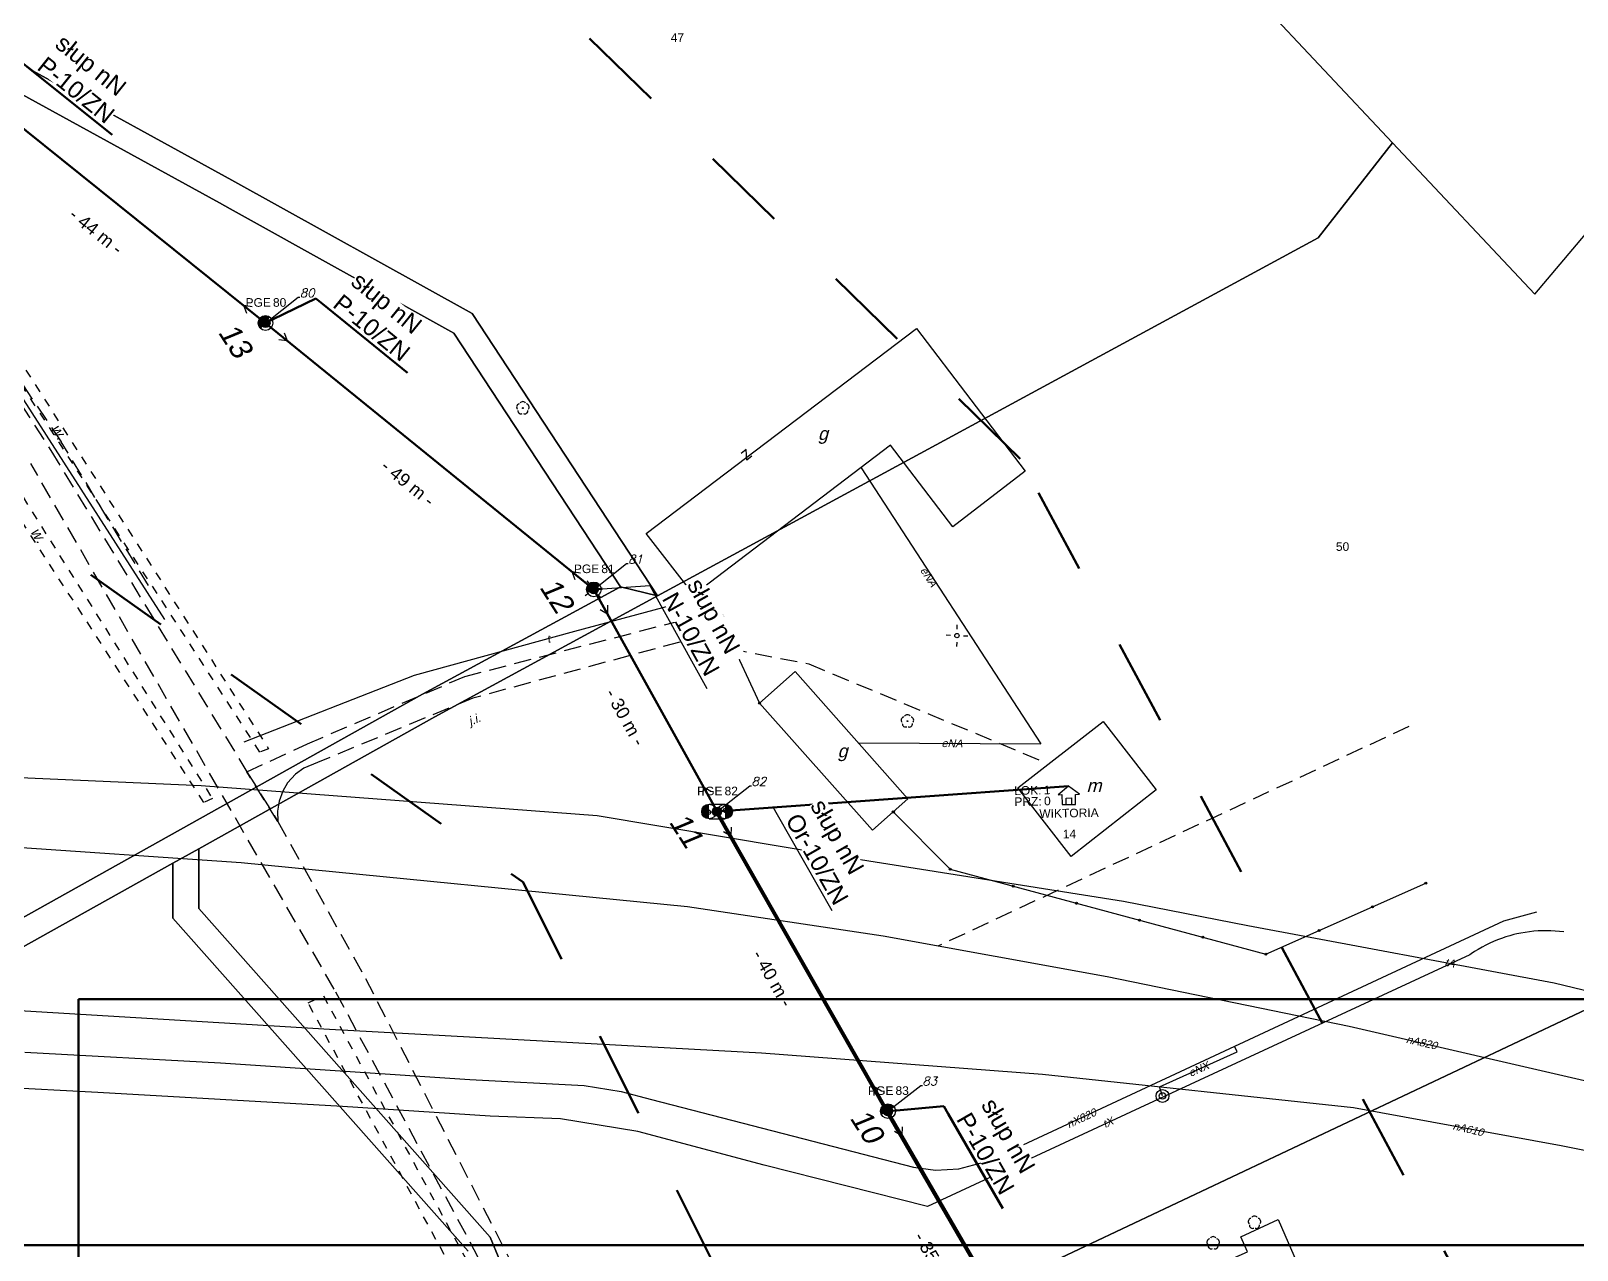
# Model space of a CAD drawing. Header units: metres. Extents: x 7542702 to 7555152, y 5804026 to 5815503.
# Drawn here: x 7547093.4 to 7547273.2, y 5806958.2 to 5807100 of the extents above; entities that cross this region are included whole.
import ezdxf
from ezdxf import colors
from ezdxf.entities.mleader import LeaderData, LeaderLine
from ezdxf.enums import TextEntityAlignment as Align
from ezdxf.math import Vec2, Vec3

# ---------------------------------------------------------------- set-up
doc = ezdxf.new("R2010")
doc.units = ezdxf.units.M
for name, pattern in [('4001', [0]), ('4002', [2, 1, -1]), ('4003', [3, 2, -1])]:
    doc.linetypes.add(name, pattern=pattern)
doc.layers.add('!tele', color=30, linetype='Continuous', lineweight=50, plot=False)
for name, color, linetype, lineweight in [('!trafo', 6, '4002', 50), ('_KABEL_ABONENCKI_NAPOWIETRZNY', 104, 'Continuous', 50), ('_numery slupow etap 4 cz. 2', 7, 'Continuous', 40), ('_PA_OPCJONALNE', 1, 'Continuous', 30), ('_SIEC_NAPOWIETRZNA', 5, 'Continuous', 50), ('_SLUP_DZIERZAWIONY_ENERGETYCZNY', 1, 'Continuous', 30)]:
    doc.layers.add(name, color=color, linetype=linetype, lineweight=lineweight)
for name, color, linetype in [('_MM opisy', 7, 'Continuous'), ('_MM slupy', 5, 'Continuous'), ('Budynki', 7, 'Continuous'), ('Drogi', 135, 'Continuous'), ('Dzialki', 165, 'Continuous'), ('Linie_napowietrzne', 184, 'Continuous'), ('makro-numeracja-punktow', 7, 'Continuous'), ('Ogrodzenia', 184, 'Continuous'), ('Projekty', 252, 'Continuous'), ('Roslinnosc', 104, 'Continuous'), ('SYSTEM', 250, 'Continuous'), ('Uz_Energia', 1, 'Continuous'), ('Uz_Specjalne', 7, 'Continuous'), ('Uz_Telekomunikacja', 252, 'Continuous'), ('Wody', 184, 'Continuous')]:
    doc.layers.add(name, color=color, linetype=linetype)
doc.layers.add('DIM', color=7, linetype='Continuous', plot=False)
doc.styles.add('DYN_DIM', font='arial.ttf')
doc.styles.add('GeodText', font='romans.shx', dxfattribs={"oblique": 14.323945})
doc.styles.get("Standard").update_dxf_attribs({"font": 'arial.ttf'})
doc.dimstyles.new('opis linie', dxfattribs={"dimtxt": 1.5, "dimasz": 0.18, "dimexe": 0.18, "dimexo": 0.0625, "dimgap": 2.5, "dimtad": 4, "dimdec": 0, "dimzin": 0, "dimdsep": 46, "dimtxsty": 'Standard', "dimcen": 0.09, "dimse1": 1, "dimse2": 1, "dimsd1": 1, "dimsd2": 1, "dimclrt": 256, "dimadec": 0, "dimazin": 0, "dimtfac": 1, "dimtdec": 0, "dimtofl": 0, "dimtmove": 0, "dimatfit": 3, "dimfxl": 1, "dimtfill": 1, "dimtolj": 1, "dimtzin": 0, "dimarcsym": 0})
doc.dimstyles.get("Standard").update_dxf_attribs({"dimtxt": 0.18, "dimasz": 0.18, "dimexe": 0.18, "dimexo": 0.0625, "dimgap": 0.09, "dimtad": 0, "dimtih": 1, "dimtoh": 1, "dimdec": 4, "dimzin": 0, "dimdsep": 46, "dimtxsty": 'Standard', "dimcen": 0.09, "dimadec": 0, "dimazin": 0, "dimtfac": 1, "dimtdec": 4, "dimtofl": 0, "dimtmove": 0, "dimatfit": 3, "dimfxl": 1, "dimtolj": 1, "dimtzin": 0, "dimarcsym": 0})

# ---------------------------------------------------------------- blocks, each defined once
blk = doc.blocks.new('1291')
at = {"layer": 'Ogrodzenia', "color": 7, "linetype": 'Continuous'}
for p, q in [((-0.75, 1), (0.75, 1)), ((0.75, 1), (-0.75, -1)), ((-0.75, -1), (0.75, -1))]:
    blk.add_line(p, q, dxfattribs=at)
blk = doc.blocks.new('1422')
at = {"layer": 'Roslinnosc', "color": 104, "linetype": 'Continuous'}
blk.add_circle((0, 0), 0.1, dxfattribs=at)
for centre, start, end in [((-0.71, 0.23), 102.5, 221.75), ((0, 0.75), 30.19, 149.77), ((0.71, 0.23), 318.3, 77.49), ((-0.44, -0.61), 174.33, 293.45), ((0.44, -0.61), 246.24, 5.74)]:
    blk.add_arc(centre, 0.75, start, end, dxfattribs=at)
blk = doc.blocks.new('2283')
at = {"layer": 'Ogrodzenia', "color": 184, "linetype": 'Continuous'}
blk.add_line((0, 0), (0, 1), dxfattribs=at)
blk = doc.blocks.new('1283')
at = {"layer": 'Ogrodzenia', "color": 184, "linetype": 'Continuous'}
for centre, start, end in [((0, 2), 270, 0), ((0, -2), 0, 90)]:
    blk.add_arc(centre, 2, start, end, dxfattribs=at)
blk = doc.blocks.new('1281')
at = {"layer": 'Ogrodzenia', "color": 184, "linetype": 'Continuous'}
for radius in [0.24, 0.16, 0.08]:
    blk.add_circle((0, 0), radius, dxfattribs=at)
blk = doc.blocks.new('1363')
at = {"layer": 'Linie_napowietrzne', "color": 184, "linetype": 'Continuous'}
for p, q in [((-1.5, 0), (-2.5, 0)), ((0, 1.5), (0, 2.5)), ((1.5, 0), (2.5, 0)), ((0, -1.5), (0, -2.5))]:
    blk.add_line(p, q, dxfattribs=at)
blk.add_circle((0, 0), 0.5, dxfattribs=at)
blk = doc.blocks.new('1524')
at = {"layer": 'Drogi', "color": 8, "linetype": 'Continuous'}
for radius in [1.5, 0.75]:
    blk.add_circle((0, 0), radius, dxfattribs=at)
blk = doc.blocks.new('1423')
at = {"layer": 'Roslinnosc', "color": 104, "linetype": 'Continuous'}
for centre, start, end in [((-0.71, 0.23), 102.5, 221.75), ((0, 0.75), 30.19, 149.77), ((0.71, 0.23), 318.3, 77.49), ((-0.44, -0.61), 174.33, 293.45), ((0.44, -0.61), 246.24, 5.74)]:
    blk.add_arc(centre, 0.75, start, end, dxfattribs=at)
blk = doc.blocks.new('1366')
at = {"layer": 'Linie_napowietrzne', "color": 184, "linetype": 'Continuous'}
for p, q in [((0, 1), (0, 11)), ((-1, 4.8), (0, 6.5)), ((1, 4.8), (0, 6.5))]:
    blk.add_line(p, q, dxfattribs=at)
blk = doc.blocks.new('1361')
at = {"layer": 'Linie_napowietrzne', "color": 184, "linetype": 'Continuous'}
blk.add_circle((0, 0), 0.5, dxfattribs=at)
blk = doc.blocks.new('2361')
at = {"layer": 'Linie_napowietrzne', "color": 184, "linetype": 'Continuous'}
for p, q in [((0, 0.66), (0, 1)), ((0, 0.33), (0, 0.6)), ((0, 0), (0, 0.3))]:
    blk.add_line(p, q, dxfattribs=at)
blk = doc.blocks.new('ADRES')
for points in [[(0.79, -2.15), (0.79, -2.15), (0.79, -0.99), (1.24, -0.99), (0, 0), (-1.24, -0.99), (-0.79, -0.99), (-0.79, -2.15), (0.79, -2.15), (0.79, -2.15)], [(-0.31, -2.15), (-0.31, -1.4), (0.31, -1.4), (0.31, -2.15)]]:
    blk.add_lwpolyline(points)
at = {"color": 212, "insert": (-3.15, -0.43), "char_height": 1, "width": 1e-16, "attachment_point": 6}
blk.add_mtext('LOK:  ', dxfattribs=at)
at = {"color": 4, "insert": (-3.15, -1.72), "char_height": 1, "width": 1e-16, "attachment_point": 6}
blk.add_mtext('PRZ: ', dxfattribs=at)
at = {"color": 7}
for tag, flags, p in [('ID_OBSZARU', 13, (29.07, 23.06)), ('WOJEWODZTWO', 13, (23.29, 19.95)), ('POWIAT', 13, (29.07, 18.51)), ('GMINA', 13, (29.07, 16.8)), ('TERC', 13, (29.07, 15.22)), ('SIMC', 13, (29.07, 13.42)), ('ULIC', 13, (29.07, 11.76)), ('SZEROKOSC_GEOGRAFICZNA', 13, (18.71, 10.18)), ('DLUGOSC_GEOGRAFICZNA', 13, (29.07, 8.25)), ('KATEGORIA_STAWKI_JEDNOSTKOWEJ_100', 13, (29.07, 4.77)), ('KWOTA_STAWKI_JEDNOSTKOWEJ_100', 13, (29.07, 2.89)), ('DOFINANSOWANIE_95', 13, (29.07, 0.87)), ('MIEJSCOWOSC', 12, (0, -3.65)), ('NR_PORZADKOWY', 12, (0, -6.09)), ('ULICA', 12, (0, -4.88))]:
    blk.add_attdef(tag, text='', height=1, dxfattribs=dict(at, flags=flags)).set_placement(p, align=Align.CENTER)
at = {"color": 1}
for tag, flags, p in [('ID_PA', 5, (29.07, 21.57)), ('RODZAJ_OBIEKTU', 5, (29.07, 6.63)), ('ZAPAS', 13, (29.07, -2.62))]:
    blk.add_attdef(tag, text='', height=1, dxfattribs=dict(at, flags=flags)).set_placement(p, align=Align.CENTER)
at = {"color": 212, "flags": 12}
blk.add_attdef('LICZBA_LOKALI', text='', height=1, dxfattribs=at).set_placement((-2.88, -0.43), align=Align.MIDDLE_LEFT)
at = {"color": 150, "flags": 12}
for tag, p in [('MUFA', (1.78, -0.93)), ('NUMER_WLOKNA', (1.86, -2.2))]:
    blk.add_attdef(tag, p, '', height=1, dxfattribs=at)
at = {"color": 7, "style": 'DYN_DIM', "flags": 13}
blk.add_attdef('ODC_FUNKCJONALNY', text='', height=1, dxfattribs=at).set_placement((29.07, -1.01), align=Align.CENTER)
at = {"color": 4, "flags": 12}
blk.add_attdef('LICZBA_SED_W_DANYM_PA', text='', height=1, dxfattribs=at).set_placement((-2.88, -1.72), align=Align.MIDDLE_LEFT)
blk = doc.blocks.new('1047')
at = {"layer": 'SYSTEM', "color": 250, "linetype": 'Continuous'}
blk.add_line((0, 1), (0, 11), dxfattribs=at)
blk = doc.blocks.new('1046')
at = {"layer": 'SYSTEM', "color": 250, "linetype": 'Continuous'}
for p, q in [((0, 1), (0, 11)), ((-1, 4.8), (0, 6.5)), ((1, 4.8), (0, 6.5))]:
    blk.add_line(p, q, dxfattribs=at)
blk = doc.blocks.new('SLUP_DZIERZAWIONY')
h = blk.add_hatch(color=256)
h.dxf.hatch_style = 1
h.paths.add_polyline_path([(0.53, 0, 1), (-0.53, 0, 1)])
at = {"lineweight": 30}
blk.add_circle((0, 0), 0.527, dxfattribs=at)
at = {"color": 7, "style": 'DYN_DIM', "flags": 13}
blk.add_attdef('ODC_FUNKCJONALNY', text='', height=1, dxfattribs=at).set_placement((0.36, 3.33), align=Align.CENTER)
at = {"color": 7, "flags": 12}
blk.add_attdef('WLASCICIEL', text='', height=1, dxfattribs=at).set_placement((0.63, 1.89), align=Align.RIGHT)
blk.add_attdef('SLUP_NUMER', (0.87, 1.89), '', height=1, dxfattribs=at)
blk.add_attdef('TYP', text='', height=1, dxfattribs=at).set_placement((0, -2.82), align=Align.CENTER)
blk = doc.blocks.new('ZN')
at = {"layer": '_MM slupy', "transparency": 33554687}
h = blk.add_hatch(color=256, dxfattribs=at)
h.dxf.hatch_style = 1
h.paths.add_polyline_path([(0, -0.86), (0, 0.86, 1)])
at = {"layer": '_MM slupy'}
blk.add_circle((0, 0), 0.857, dxfattribs=at)
blk = doc.blocks.new('R')
at = {"layer": '_MM slupy', "transparency": 33554687}
h = blk.add_hatch(color=256, dxfattribs=at)
h.dxf.hatch_style = 1
h.paths.add_polyline_path([(-0.93, -0.86), (-0.93, 0.86, 1)])
h = blk.add_hatch(color=256, dxfattribs=at)
h.dxf.hatch_style = 1
h.paths.add_polyline_path([(0.93, 0.86), (0.93, -0.86, 1)])
at = {"layer": '_MM slupy'}
for points in [[(-0.93, 0.86), (0.93, 0.86)], [(-0.93, -0.86), (0.93, -0.86)]]:
    blk.add_lwpolyline(points, dxfattribs=at)
for centre in [(-0.93, 0), (0.93, 0)]:
    blk.add_circle(centre, 0.857, dxfattribs=at)
blk = doc.blocks.new('*D220')
at = {"layer": 'Defpoints', "color": 0}
for p in [(7547086.27, 5807093.58), (7547120.66, 5807066), (7547120.19, 5807065.41)]:
    blk.add_point(p, dxfattribs=at)
at = {"layer": 'DIM', "insert": (7547100.96, 5807076.67), "char_height": 1.5, "attachment_point": 5, "rotation": 321.2712, "bg_fill": 3, "box_fill_scale": 1.1, "bg_fill_color": 9, "bg_fill_true_color": 13158600, "bg_fill_transparency": 0}
blk.add_mtext('\\A1;- 44 m -', dxfattribs=at)
blk = doc.blocks.new('*D221')
at = {"layer": 'Defpoints', "color": 0}
for p in [(7547120.66, 5807066), (7547158.85, 5807035.02), (7547158.38, 5807034.44)]:
    blk.add_point(p, dxfattribs=at)
at = {"layer": 'DIM', "insert": (7547137.23, 5807047.39), "char_height": 1.5, "attachment_point": 5, "rotation": 320.9508, "bg_fill": 3, "box_fill_scale": 1.1, "bg_fill_color": 9, "bg_fill_true_color": 13158600, "bg_fill_transparency": 0}
blk.add_mtext('\\A1;- 49 m -', dxfattribs=at)
blk = doc.blocks.new('*D222')
at = {"layer": 'Defpoints', "color": 0}
for p in [(7547158.85, 5807035.02), (7547172.53, 5807008.82), (7547173.19, 5807009.18)]:
    blk.add_point(p, dxfattribs=at)
at = {"layer": 'DIM', "insert": (7547162.51, 5807020.15), "char_height": 1.5, "attachment_point": 5, "rotation": 299.0282, "bg_fill": 3, "box_fill_scale": 1.1, "bg_fill_color": 9, "bg_fill_true_color": 13158600, "bg_fill_transparency": 0}
blk.add_mtext('\\A1;- 30 m -', dxfattribs=at)
blk = doc.blocks.new('*D223')
at = {"layer": 'Defpoints', "color": 0}
for p in [(7547173.19, 5807009.18), (7547192.42, 5806973.96), (7547193.07, 5806974.33)]:
    blk.add_point(p, dxfattribs=at)
at = {"layer": 'DIM', "insert": (7547179.64, 5806989.77), "char_height": 1.5, "attachment_point": 5, "rotation": 299.7024, "bg_fill": 3, "box_fill_scale": 1.1, "bg_fill_color": 9, "bg_fill_true_color": 13158600, "bg_fill_transparency": 0}
blk.add_mtext('\\A1;- 40 m -', dxfattribs=at)
blk = doc.blocks.new('*D224')
at = {"layer": 'Defpoints', "color": 0}
for p in [(7547193.07, 5806974.33), (7547210.18, 5806943.22), (7547210.83, 5806943.6)]:
    blk.add_point(p, dxfattribs=at)
at = {"layer": 'DIM', "insert": (7547198.47, 5806956.96), "char_height": 1.5, "attachment_point": 5, "rotation": 300.0252, "bg_fill": 3, "box_fill_scale": 1.1, "bg_fill_color": 9, "bg_fill_true_color": 13158600, "bg_fill_transparency": 0}
blk.add_mtext('\\A1;- 35 m -', dxfattribs=at)
blk = doc.blocks.new('q')
at = {"layer": '_MM slupy'}
blk.add_blockref('ZN', (0, 0), dxfattribs=at)
at = {"layer": '_MM opisy'}
ml = blk.add_multileader_mtext('Standard', dxfattribs=at)
ml.set_content('\\pxql;słup nN\\PP-10/ZN', color=256)
ml.set_leader_properties()
ml.build(insert=Vec2(0, 0))
ml.multileader.update_dxf_attribs({"has_text_frame": 1, "text_left_attachment_type": 5, "text_right_attachment_type": 5, "dogleg_length": 1, "arrow_head_size": 1})
ctx = ml.context
ctx.base_point, ctx.char_height, ctx.arrow_head_size, ctx.landing_gap_size, ctx.plane_origin = Vec3(3.75, 5.9), 2, 1, 1, Vec3(1.72, -1.42)
ctx.left_attachment, ctx.right_attachment = 5, 5
notes = []
notes.append((ctx, [(0, (1, 1, 0), (2.75, 5.9), (1, 0), 1, [(0, [(0, 0), (2.75, 5.9)], 0, [])])]))
ctx.mtext.insert, ctx.mtext.flow_direction = Vec3(4.75, 11.7), 5
ctx.mtext.has_bg_fill, ctx.mtext.bg_color, ctx.mtext.bg_scale_factor, ctx.mtext.bg_transparency, ctx.mtext.use_window_bg_color = 1, -1023410175, 1, 0, 1
for ctx, leaders in notes:
    for number, flags, end, landing, length, lines in leaders:
        leader = LeaderData()
        leader.index, (leader.has_last_leader_line, leader.has_dogleg_vector, leader.attachment_direction) = number, flags
        leader.last_leader_point, leader.dogleg_vector, leader.dogleg_length = Vec3(end), Vec3(landing), length
        for number, points, colour, breaks in lines:
            line = LeaderLine()
            line.index, line.vertices, line.color, line.breaks = number, Vec3.list(points), colors.encode_raw_color(colour), breaks
            leader.lines.append(line)
        ctx.leaders.append(leader)

msp = doc.modelspace()

# ---------------------------------------------------------------- linework, layer by layer
at = {"layer": '!tele', "elevation": 128.39}
msp.add_lwpolyline([(7546753, 5807364.54), (7546789.8, 5807342.99), (7546826.37, 5807322.07), (7546858.1, 5807303.47), (7546890.33, 5807282.98), (7546919.55, 5807253.69), (7546951.96, 5807219.03), (7546982.28, 5807186.48), (7547015.93, 5807152.6), (7547051.12, 5807122.23), (7547086.27, 5807093.58), (7547120.66, 5807066), (7547158.85, 5807035.02), (7547173.19, 5807009.18), (7547193.07, 5806974.33), (7547210.83, 5806943.6), (7547227.68, 5806914.28), (7547251.74, 5806872.22), (7547276.64, 5806829.05), (7547299.32, 5806789.72), (7547299.32, 5806789.68)], dxfattribs=at)
at = {"layer": '!trafo', "ltscale": 10}
msp.add_lwpolyline([(7546747.54, 5807433.55), (7546707.13, 5807334.94), (7547051.46, 5807071.49), (7547150.64, 5807000.95), (7547259.86, 5806782.01), (7547244.22, 5806581.99), (7547760.47, 5806214.35), (7547791.76, 5806291.46), (7547331.38, 5806646.8), (7547319.09, 5806843.46), (7547208.46, 5807050.19), (7546929.11, 5807322.84)], close=True, dxfattribs=at)
at = {"layer": '_KABEL_ABONENCKI_NAPOWIETRZNY'}
msp.add_lwpolyline([(7547214.07, 5807012.15), (7547173.19, 5807009.18), (7547173.25, 5807008.8), (7547192.74, 5806974.51), (7547210.53, 5806943.83), (7547227.37, 5806914.43), (7547227.68, 5806914.28)], dxfattribs=at)
at = {"layer": '_SIEC_NAPOWIETRZNA'}
msp.add_lwpolyline([(7547210.83, 5806943.6), (7547193.07, 5806974.33), (7547173.19, 5807009.18), (7547158.85, 5807035.02), (7547120.66, 5807066), (7547086.27, 5807093.58), (7547051.12, 5807122.23), (7547015.93, 5807152.6), (7546982.28, 5807186.48), (7546951.96, 5807219.03), (7546919.55, 5807253.69), (7546890.33, 5807282.98), (7546858.1, 5807303.47), (7546826.37, 5807322.07), (7546789.8, 5807342.99), (7546752.39, 5807364.83)], dxfattribs=at)
at = {"layer": 'Budynki', "color": 7, "linetype": '4001'}
for points in [[(7547196.38, 5807065.37, 129.59), (7547209.03, 5807048.76, 0), (7547200.61, 5807042.3, 130.1), (7547193.35, 5807051.81, 0), (7547170.49, 5807034.39, 0), (7547164.96, 5807041.53, 130.3), (7547196.38, 5807065.37, 129.59)], [(7547182.26, 5807025.45, 0), (7547195.37, 5807010.65, 0), (7547191.27, 5807007.01, 130.34), (7547178.13, 5807021.79, 130.37), (7547182.26, 5807025.45, 0)], [(7547218.08, 5807019.66, 0), (7547224.27, 5807011.72, 130.7), (7547214.36, 5807003.96, 130.42), (7547208.17, 5807011.92, 130.45), (7547218.08, 5807019.66, 0)], [(7547238.46, 5806961.74, 129.69), (7547241.43, 5806954.87, 129.74), (7547223.01, 5806946.91, 130.13), (7547220.9, 5806951.8, 130.13), (7547234.88, 5806957.96, 0), (7547234.12, 5806959.73, 0), (7547238.46, 5806961.74, 129.69)]]:
    msp.add_polyline3d(points, dxfattribs=at)
at = {"layer": 'Drogi', "color": 8, "linetype": '4003'}
for p, q in [((7547071, 5807089.4), (7547095.68, 5807051.18)), ((7547071, 5807089.4), (7547095.68, 5807051.18)), ((7547095.68, 5807051.18), (7547118.5, 5807013.79)), ((7547095.68, 5807051.18), (7547118.5, 5807013.79)), ((7547128.66, 5806988.52), (7547093.36, 5807049.67)), ((7547128.66, 5806988.52), (7547093.36, 5807049.67)), ((7547143.83, 5807024.88), (7547170.97, 5807031.92)), ((7547170.97, 5807031.92), (7547171.76, 5807029.68)), ((7547171.76, 5807029.68), (7547144.76, 5807022.36)), ((7547125.53, 5807017.06), (7547143.83, 5807024.88)), ((7547144.76, 5807022.36), (7547126.7, 5807014.87)), ((7547118.5, 5807013.79), (7547125.53, 5807017.06)), ((7547122.11, 5807008.01), (7547118.5, 5807013.79)), ((7547118.5, 5807013.79), (7547122.11, 5807008.01)), ((7547118.5, 5807013.79), (7547122.11, 5807008.01)), ((7547124.16, 5807013.53), (7547123.22, 5807012.5)), ((7547125.13, 5807014.23), (7547124.16, 5807013.53)), ((7547126.7, 5807014.87), (7547125.13, 5807014.23)), ((7547122.66, 5807011.56), (7547122.24, 5807010.39)), ((7547123.22, 5807012.5), (7547122.66, 5807011.56)), ((7547122.24, 5807010.39), (7547122.06, 5807009.21)), ((7547122.06, 5807009.21), (7547122.11, 5807008.01)), ((7547122.11, 5807008.01), (7547132.3, 5806989.77)), ((7547122.11, 5807008.01), (7547132.3, 5806989.77)), ((7547148.25, 5806952.04), (7547128.66, 5806988.52)), ((7547148.25, 5806952.04), (7547128.66, 5806988.52)), ((7547132.3, 5806989.77), (7547151.16, 5806952.99)), ((7547132.3, 5806989.77), (7547151.16, 5806952.99))]:
    msp.add_line(p, q, dxfattribs=at)
at = {"layer": 'Dzialki'}
for p, q in [((7547268.3, 5807069.37), (7547336.1, 5807149.67)), ((7547226.56, 5807113.76), (7547251.76, 5807086.96)), ((7547093.59, 5807095.34), (7547085.38, 5807101.61)), ((7547085.38, 5807101.61), (7547093.59, 5807095.34)), ((7547116.76, 5807082.61), (7547093.59, 5807095.34)), ((7547093.59, 5807095.34), (7547116.76, 5807082.61)), ((7547115.31, 5807079.98), (7547091.95, 5807092.82)), ((7547091.95, 5807092.82), (7547115.31, 5807079.98)), ((7547091.95, 5807092.82), (7547115.31, 5807079.98)), ((7547243.12, 5807075.92), (7547251.76, 5807086.96)), ((7547251.76, 5807086.96), (7547243.12, 5807075.92)), ((7547251.76, 5807086.96), (7547268.3, 5807069.37)), ((7547144.69, 5807067.09), (7547116.76, 5807082.61)), ((7547116.76, 5807082.61), (7547144.69, 5807067.09)), ((7547116.57, 5807079.29), (7547115.31, 5807079.98)), ((7547115.31, 5807079.98), (7547116.57, 5807079.29)), ((7547115.31, 5807079.98), (7547116.57, 5807079.29)), ((7547142.58, 5807064.83), (7547116.57, 5807079.29)), ((7547116.57, 5807079.29), (7547142.58, 5807064.83)), ((7547116.57, 5807079.29), (7547142.58, 5807064.83)), ((7547166.24, 5807034.25), (7547243.12, 5807075.92)), ((7547243.12, 5807075.92), (7547166.24, 5807034.25)), ((7547166.24, 5807034.25), (7547144.69, 5807067.09)), ((7547144.69, 5807067.09), (7547166.24, 5807034.25)), ((7547161.94, 5807035.33), (7547142.58, 5807064.83)), ((7547142.58, 5807064.83), (7547161.94, 5807035.33)), ((7547142.58, 5807064.83), (7547161.94, 5807035.33)), ((7547138.91, 5807022.83), (7547161.94, 5807035.33)), ((7547161.94, 5807035.33), (7547138.91, 5807022.83)), ((7547138.91, 5807022.83), (7547161.94, 5807035.33)), ((7547161.94, 5807035.33), (7547138.91, 5807022.83)), ((7547161.94, 5807035.33), (7547166.24, 5807034.25)), ((7547166.24, 5807034.25), (7547161.94, 5807035.33)), ((7547161.94, 5807035.33), (7547166.24, 5807034.25)), ((7547140.34, 5807020.19), (7547166.24, 5807034.25)), ((7547166.24, 5807034.25), (7547140.34, 5807020.19)), ((7547166.24, 5807034.25), (7547140.34, 5807020.19)), ((7547046.26, 5806971.05), (7547138.91, 5807022.83)), ((7547138.91, 5807022.83), (7547046.26, 5806971.05)), ((7547046.26, 5806971.05), (7547138.91, 5807022.83)), ((7547138.91, 5807022.83), (7547046.26, 5806971.05)), ((7547112.9, 5807004.85), (7547140.34, 5807020.19)), ((7547140.34, 5807020.19), (7547112.9, 5807004.85)), ((7547140.34, 5807020.19), (7547112.9, 5807004.85)), ((7547112.9, 5807004.85), (7547109.9, 5807003.17)), ((7547109.9, 5807003.17), (7547112.9, 5807004.85)), ((7547112.9, 5807004.85), (7547109.9, 5807003.17)), ((7547109.9, 5807003.17), (7547112.9, 5807004.85)), ((7547112.9, 5806997.9), (7547112.9, 5807004.85)), ((7547112.9, 5807004.85), (7547112.9, 5806997.9)), ((7547112.9, 5807004.85), (7547112.9, 5806997.9)), ((7547109.9, 5807003.17), (7547047.83, 5806968.5)), ((7547047.83, 5806968.5), (7547109.9, 5807003.17)), ((7547109.9, 5807003.17), (7547047.83, 5806968.5)), ((7547109.9, 5806996.76), (7547109.9, 5807003.17)), ((7547109.9, 5807003.17), (7547109.9, 5806996.76)), ((7547109.9, 5806996.76), (7547109.9, 5807003.17)), ((7547146.8, 5806959.67), (7547112.9, 5806997.9)), ((7547112.9, 5806997.9), (7547146.8, 5806959.67)), ((7547112.9, 5806997.9), (7547146.8, 5806959.67)), ((7547298.73, 5806997.71), (7547156.1, 5806930.33)), ((7547156.1, 5806930.33), (7547298.73, 5806997.71)), ((7547144.22, 5806958.06), (7547109.9, 5806996.76)), ((7547109.9, 5806996.76), (7547144.22, 5806958.06)), ((7547144.22, 5806958.06), (7547109.9, 5806996.76)), ((7547154.65, 5806940.67), (7547146.8, 5806959.67)), ((7547146.8, 5806959.67), (7547154.65, 5806940.67)), ((7547146.8, 5806959.67), (7547154.65, 5806940.67))]:
    msp.add_line(p, q, dxfattribs=at)
at = {"layer": 'Ogrodzenia', "color": 184, "linetype": '4001'}
for p, q in [((7547174.5, 5807029.52), (7547178.13, 5807021.79, 130.37)), ((7547193.69, 5807009.13), (7547200.3, 5807002.47)), ((7547200.3, 5807002.47), (7547237.02, 5806992.58)), ((7547237.02, 5806992.58), (7547255.62, 5807000.85))]:
    msp.add_line(p, q, dxfattribs=at)
at = {"layer": 'Projekty', "linetype": '4003'}
for p, q in [((7547096.92, 5807052.17), (7547084.44, 5807070.77)), ((7547107.04, 5807035.46), (7547096.9, 5807052.19)), ((7547170.43, 5807033.72), (7547174.66, 5807028.13)), ((7547174.66, 5807028.13), (7547183.85, 5807026.36)), ((7547183.85, 5807026.36), (7547211.45, 5807014.86)), ((7547253.66, 5807019.07), (7547198.96, 5806993.55))]:
    msp.add_line(p, q, dxfattribs=at)
at = {"layer": 'Uz_Energia', "color": 1, "linetype": '4001'}
for p, q in [((7547189.96, 5807049.17), (7547210.86, 5807017.06)), ((7547189.66, 5807017.17), (7547210.86, 5807017.06)), ((7547224.66, 5806977.15), (7547233.68, 5806981.25)), ((7547233.68, 5806981.25), (7547233.39, 5806981.89)), ((7547225, 5806976.1), (7547224.66, 5806977.15))]:
    msp.add_line(p, q, dxfattribs=at)
at = {"layer": 'Uz_Specjalne', "color": 7, "linetype": '4001'}
for p, q in [((7547077.66, 5807005.99), (7547117.84, 5807003.24)), ((7547077.66, 5807005.99), (7547117.84, 5807003.24)), ((7547117.84, 5807003.24), (7547169.76, 5806998.13)), ((7547117.84, 5807003.24), (7547169.76, 5806998.13)), ((7547169.76, 5806998.13), (7547192.5, 5806994.73)), ((7547169.76, 5806998.13), (7547192.5, 5806994.73)), ((7547264.7, 5806996.48, 125.66), (7547268.55, 5806997.52, 125.75)), ((7547249.96, 5806989.61, 125.69), (7547264.7, 5806996.48, 125.66)), ((7547192.5, 5806994.73), (7547218.56, 5806990)), ((7547192.5, 5806994.73), (7547218.56, 5806990)), ((7547218.56, 5806990), (7547246.72, 5806984.22)), ((7547218.56, 5806990), (7547246.72, 5806984.22)), ((7547204.81, 5806968.57, 127.42), (7547249.96, 5806989.61, 125.69)), ((7547128.12, 5806983.84), (7547078.56, 5806986.82)), ((7547128.12, 5806983.84), (7547078.56, 5806986.82)), ((7547178.34, 5806981.06), (7547128.12, 5806983.84)), ((7547178.34, 5806981.06), (7547128.12, 5806983.84)), ((7547246.72, 5806984.22), (7547276.1, 5806977.45)), ((7547246.72, 5806984.22), (7547276.1, 5806977.45)), ((7547092.66, 5806981.21, 129.86), (7547115.42, 5806979.94, 129.22)), ((7547211.05, 5806978.61), (7547178.34, 5806981.06)), ((7547211.05, 5806978.61), (7547178.34, 5806981.06)), ((7547115.42, 5806979.94, 129.22), (7547144.43, 5806978.03, 129.13)), ((7547144.43, 5806978.03, 129.13), (7547157.72, 5806977.3, 128.96)), ((7547247.23, 5806974.73), (7547211.05, 5806978.61)), ((7547247.23, 5806974.73), (7547211.05, 5806978.61)), ((7547157.72, 5806977.3, 128.96), (7547162.03, 5806976.61, 128.95)), ((7547162.03, 5806976.61, 128.95), (7547165.56, 5806975.68, 128.95)), ((7547165.56, 5806975.68, 128.95), (7547196.05, 5806967.83, 127.9)), ((7547271.38, 5806970.28), (7547247.23, 5806974.73)), ((7547271.38, 5806970.28), (7547247.23, 5806974.73)), ((7547300.23, 5806964.48), (7547271.38, 5806970.28)), ((7547300.23, 5806964.48), (7547271.38, 5806970.28)), ((7547201.31, 5806967.61, 127.63), (7547204.81, 5806968.57, 127.42)), ((7547196.05, 5806967.83, 127.9), (7547198.61, 5806967.48, 127.8)), ((7547198.61, 5806967.48, 127.8), (7547201.31, 5806967.61, 127.63))]:
    msp.add_line(p, q, dxfattribs=at)
at = {"layer": 'Uz_Telekomunikacja', "linetype": '4001'}
for p, q in [((7547108.95, 5807031.52, 129.57), (7547082.92, 5807072, 129.87)), ((7547156.63, 5807030.14, 129.17), (7547169.47, 5807033.59, 129.37)), ((7547169.47, 5807033.59, 129.37), (7547173.84, 5807027.51, 129.37)), ((7547137.99, 5807025.05, 129.27), (7547156.63, 5807030.14, 129.17)), ((7547118.2, 5807017.29, 129.47), (7547137.99, 5807025.05, 129.27)), ((7547113.16, 5807012.16), (7547082.85, 5807013.53)), ((7547113.16, 5807012.16), (7547082.85, 5807013.53)), ((7547159.23, 5807008.68), (7547113.16, 5807012.16)), ((7547159.23, 5807008.68), (7547113.16, 5807012.16)), ((7547188.4, 5807003.8), (7547159.23, 5807008.68)), ((7547188.4, 5807003.8), (7547159.23, 5807008.68)), ((7547220.45, 5806998.72), (7547188.4, 5807003.8)), ((7547220.45, 5806998.72), (7547188.4, 5807003.8)), ((7547234.91, 5806995.87), (7547220.45, 5806998.72)), ((7547234.91, 5806995.87), (7547220.45, 5806998.72)), ((7547270.56, 5806989.22), (7547234.91, 5806995.87)), ((7547270.56, 5806989.22), (7547234.91, 5806995.87)), ((7547262.61, 5806993.64), (7547262.17, 5806993.4)), ((7547263.06, 5806993.86), (7547262.61, 5806993.64)), ((7547263.51, 5806994.06), (7547263.06, 5806993.86)), ((7547263.98, 5806994.25), (7547263.51, 5806994.06)), ((7547264.44, 5806994.43), (7547263.98, 5806994.25)), ((7547264.92, 5806994.59), (7547264.44, 5806994.43)), ((7547265.4, 5806994.73), (7547264.92, 5806994.59)), ((7547265.88, 5806994.86, 127.66), (7547265.4, 5806994.73)), ((7547266.2, 5806994.94), (7547265.88, 5806994.86, 127.66)), ((7547266.69, 5806995.04), (7547266.2, 5806994.94)), ((7547267.19, 5806995.13), (7547266.69, 5806995.04)), ((7547267.68, 5806995.2), (7547267.19, 5806995.13)), ((7547268.18, 5806995.25), (7547267.68, 5806995.2)), ((7547268.68, 5806995.29), (7547268.18, 5806995.25)), ((7547269.18, 5806995.31), (7547268.68, 5806995.29)), ((7547269.68, 5806995.32), (7547269.18, 5806995.31)), ((7547270.18, 5806995.31), (7547269.68, 5806995.32)), ((7547270.68, 5806995.28), (7547270.18, 5806995.31)), ((7547271.17, 5806995.24), (7547270.68, 5806995.28)), ((7547271.67, 5806995.18, 127.6), (7547271.17, 5806995.24)), ((7547260.74, 5806992.51, 127.74), (7547222.35, 5806974.73, 128.45)), ((7547260.89, 5806992.62), (7547260.74, 5806992.51, 127.74)), ((7547261.31, 5806992.89), (7547260.89, 5806992.62)), ((7547261.73, 5806993.15), (7547261.31, 5806992.89)), ((7547262.17, 5806993.4), (7547261.73, 5806993.15)), ((7547289.98, 5806984.46), (7547270.56, 5806989.22)), ((7547289.98, 5806984.46), (7547270.56, 5806989.22)), ((7547101.17, 5806976.51, 129.88), (7547072.24, 5806978.06, 130.11)), ((7547129.63, 5806974.88, 129.91), (7547101.17, 5806976.51, 129.88)), ((7547146.8, 5806973.75, 129.89), (7547129.63, 5806974.88, 129.91)), ((7547222.35, 5806974.73, 128.45), (7547197.67, 5806963.24, 129.12)), ((7547154.98, 5806973.42, 129.75), (7547146.8, 5806973.75, 129.89)), ((7547163.96, 5806971.97, 129.57), (7547154.98, 5806973.42, 129.75)), ((7547178.66, 5806968.05, 129.34), (7547163.96, 5806971.97, 129.57)), ((7547197.67, 5806963.24, 129.12), (7547178.66, 5806968.05, 129.34))]:
    msp.add_line(p, q, dxfattribs=at)
at = {"layer": 'Wody', "color": 184, "linetype": '4002'}
for points in [[(7547073.36, 5807090.84, 0), (7547121.01, 5807016.48, 130.47), (7547120.02, 5807016.1, 130.47), (7547072.06, 5807090, 0), (7547073.36, 5807090.84, 0)], [(7547066.92, 5807086.37, 0), (7547114.49, 5807010.68, 130.47), (7547113.5, 5807010.25, 130.37), (7547065.3, 5807084.62, 0), (7547066.92, 5807086.37, 0)], [(7547127.4, 5806987.75, 0), (7547147.08, 5806951.4, 0), (7547150.77, 5806938.13, 0), (7547149.84, 5806923.49, 0), (7547140.87, 5806891.18, 0), (7547123.01, 5806834.71, 0), (7547119.36, 5806804.91, 0), (7547120.77, 5806774.92, 0), (7547121.38, 5806768.72, 133.5), (7547119.86, 5806768.57, 133.4), (7547118.59, 5806774.96, 0), (7547117.2, 5806805.04, 0), (7547120.8, 5806834.94, 0), (7547138.37, 5806891.52, 0), (7547148.56, 5806926.04, 0), (7547148.72, 5806938.21, 0), (7547145.24, 5806950.62, 0), (7547125.62, 5806986.92, 0), (7547127.4, 5806987.75, 0)]]:
    msp.add_polyline3d(points, dxfattribs=at)

# ---------------------------------------------------------------- block references
at = {"layer": '_MM slupy', "rotation": 299.0282404360272}
msp.add_blockref('ZN', (7547158.85, 5807035.02), dxfattribs=at)
at = {"layer": '_PA_OPCJONALNE'}
ref = msp.add_blockref('ADRES', (7547214.07, 5807012.15), dxfattribs=dict(at, rotation=1))
ref.add_attrib('MIEJSCOWOSC', 'WIKTORIA', dxfattribs={"layer": '0', "color": 7, "height": 1, "rotation": 1, "flags": 12}).set_placement((7547214.13, 5807008.5), align=Align.CENTER)
ref.add_attrib('NR_PORZADKOWY', '14', dxfattribs={"layer": '0', "color": 7, "height": 1, "rotation": 1, "flags": 12}).set_placement((7547214.18, 5807006.06), align=Align.CENTER)
ref.add_attrib('LICZBA_LOKALI', '1', (7547211.2, 5807011.19), dxfattribs={"layer": '0', "color": 212, "height": 1, "rotation": 1, "flags": 12})
ref.add_attrib('LICZBA_SED_W_DANYM_PA', '0', (7547211.23, 5807009.9), dxfattribs={"layer": '0', "color": 4, "height": 1, "rotation": 1, "flags": 12})
at = {"layer": '_SLUP_DZIERZAWIONY_ENERGETYCZNY'}
for p, values in [((7547120.66, 5807066), {'WLASCICIEL': 'PGE', 'SLUP_NUMER': '80'}), ((7547158.85, 5807035.02), {'WLASCICIEL': 'PGE', 'SLUP_NUMER': '81'}), ((7547173.19, 5807009.18), {'WLASCICIEL': 'PGE', 'SLUP_NUMER': '82'}), ((7547193.07, 5806974.33), {'WLASCICIEL': 'PGE', 'SLUP_NUMER': '83'})]:
    msp.add_blockref('SLUP_DZIERZAWIONY', p, dxfattribs=at).add_auto_attribs(values)
at = {"layer": 'Drogi', "color": 8, "xscale": 0.5, "yscale": 0.5, "zscale": 0.5}
msp.add_blockref('1524', (7547225, 5806976.1), dxfattribs=at)
at = {"layer": 'Linie_napowietrzne', "color": 184}
for name, p, xscale, yscale, zscale, rotation in [('1366', (7547120.66, 5807066), 0.5, 0.5, 0.5, 51.27117800000003), ('1366', (7547120.66, 5807066), 0.5, 0.5, 0.5, 51.27117800000003), ('1361', (7547120.66, 5807066), 0.5, 0.5, 0.5, 231.271178), ('1361', (7547120.66, 5807066), 0.5, 0.5, 0.5, 230.95079), ('1361', (7547120.66, 5807066), 0.5, 0.5, 0.5, 231.271178), ('1361', (7547120.66, 5807066), 0.5, 0.5, 0.5, 230.95079), ('1366', (7547120.66, 5807066), 0.5, 0.5, 0.5, 230.95079), ('1366', (7547120.66, 5807066), 0.5, 0.5, 0.5, 230.95079), ('1366', (7547158.85, 5807035.02), 0.5, 0.5, 0.5, 50.95078999999999), ('1366', (7547158.85, 5807035.02), 0.5, 0.5, 0.5, 50.95078999999999), ('1363', (7547158.85, 5807035.02), 0.5, 0.5, 0.5, 307.5811669999999), ('1363', (7547158.85, 5807035.02), 0.5, 0.5, 0.5, 307.5811669999999), ('1361', (7547158.85, 5807035.02), 0.5, 0.5, 0.5, 230.95079), ('1361', (7547158.85, 5807035.02), 0.5, 0.5, 0.5, 230.95079), ('1361', (7547158.85, 5807035.02), 0.4999999999999998, 0.4999999999999998, 0.4999999999999998, 209.0282399999999), ('1361', (7547158.85, 5807035.02), 0.4999999999999998, 0.4999999999999998, 0.4999999999999998, 209.0282399999998), ('1366', (7547158.85, 5807035.02), 0.4999999999999998, 0.4999999999999998, 0.4999999999999998, 209.0282399999999), ('1366', (7547158.85, 5807035.02), 0.4999999999999998, 0.4999999999999998, 0.4999999999999998, 209.0282399999998), ('1363', (7547201.09, 5807029.64, 130.38), 0.5, 0.5, 0.5, 268.112072), ('1363', (7547201.09, 5807029.64, 130.38), 0.5, 0.5, 0.5, 268.112072), ('1366', (7547173.19, 5807009.18), 0.5, 0.5, 0.5, 29.02823999999998), ('1366', (7547173.19, 5807009.18), 0.5, 0.5, 0.5, 29.02823999999998), ('1361', (7547173.19, 5807009.18), 0.4999999999999998, 0.4999999999999998, 0.4999999999999998, 209.0282399999999), ('1361', (7547173.19, 5807009.18), 0.4999999999999998, 0.4999999999999998, 0.4999999999999998, 209.0282399999998), ('1046', (7547173.19, 5807009.18), 0.5, 0.5, 0.5, 209.7023699999997), ('1047', (7547173.19, 5807009.18), 0.5, 0.5, 0.5, 209.7023699999997), ('1046', (7547193.07, 5806974.33), 0.5, 0.5, 0.5, 29.70236999999997), ('1047', (7547193.07, 5806974.33), 0.5, 0.5, 0.5, 29.70236999999997), ('1046', (7547193.07, 5806974.33), 0.4999999999999998, 0.4999999999999998, 0.4999999999999998, 210.0252009999998), ('1047', (7547193.07, 5806974.33), 0.4999999999999998, 0.4999999999999998, 0.4999999999999998, 210.0252009999998)]:
    msp.add_blockref(name, p, dxfattribs=dict(at, xscale=xscale, yscale=yscale, zscale=zscale, rotation=rotation))
at = {"layer": 'Linie_napowietrzne', "color": 184, "xscale": 0.5, "yscale": 0.5, "zscale": 0.5}
for p in [(7547120.66, 5807066), (7547120.66, 5807066), (7547158.85, 5807035.02), (7547158.85, 5807035.02), (7547201.09, 5807029.64, 130.38), (7547201.09, 5807029.64, 130.38), (7547172.21, 5807009.09), (7547172.21, 5807009.09), (7547174.17, 5807009.31), (7547174.17, 5807009.31), (7547193.07, 5806974.33), (7547193.07, 5806974.33)]:
    msp.add_blockref('1361', p, dxfattribs=at)
at = {"layer": 'Linie_napowietrzne', "color": 184, "xscale": 0.5, "yscale": 1.972308, "rotation": 276.404353}
msp.add_blockref('2361', (7547172.21, 5807009.09), dxfattribs=at)
msp.add_blockref('2361', (7547172.21, 5807009.09), dxfattribs=at)
at = {"layer": 'Ogrodzenia', "color": 7}
for p, xscale, yscale, zscale, rotation in [((7547176.61, 5807050.67), 0.5, 0.5, 0.5, 219.9397819999999), ((7547173.68, 5807030.83), 0.4999999999999996, 0.4999999999999996, 0.4999999999999996, 293.1985909999999)]:
    msp.add_blockref('1291', p, dxfattribs=dict(at, xscale=xscale, yscale=yscale, zscale=zscale, rotation=rotation))
at = {"layer": 'Ogrodzenia', "color": 184, "xscale": 0.4999999999999998, "yscale": 6.252591, "rotation": 37.65798599999999}
msp.add_blockref('2283', (7547174.5, 5807029.52), dxfattribs=at)
at = {"layer": 'Ogrodzenia', "color": 184, "xscale": 0.4999999999999998, "yscale": 0.4999999999999998, "zscale": 0.4999999999999998, "rotation": 37.65798599999999}
msp.add_blockref('1283', (7547172.59, 5807032), dxfattribs=at)
at = {"layer": 'Ogrodzenia', "color": 184, "xscale": 0.5, "yscale": 0.5, "zscale": 0.5}
for p in [(7547174.5, 5807029.52), (7547178.13, 5807021.79), (7547193.69, 5807009.13), (7547200.3, 5807002.47), (7547200.3, 5807002.47), (7547255.62, 5807000.85), (7547207.64, 5807000.49), (7547214.99, 5806998.51), (7547249.42, 5806998.09), (7547222.33, 5806996.54), (7547243.22, 5806995.34), (7547229.68, 5806994.56), (7547237.02, 5806992.58), (7547237.02, 5806992.58)]:
    msp.add_blockref('1281', p, dxfattribs=at)
at = {"layer": 'Roslinnosc', "color": 104, "xscale": 0.5, "yscale": 0.5, "zscale": 0.5}
for name, p in [('1422', (7547150.6, 5807056.11)), ('1422', (7547195.33, 5807019.69, 130.29)), ('1423', (7547235.7, 5806961.38)), ('1423', (7547230.89, 5806958.99))]:
    msp.add_blockref(name, p, dxfattribs=at)

# ---------------------------------------------------------------- texts
at = {"layer": 'Budynki', "color": 7, "oblique": 15}
for s, p in [('g', (7547184.92, 5807052.39)), ('g', (7547187.2, 5807015.48)), ('m', (7547216.15, 5807011.45))]:
    msp.add_text(s, height=1.5, rotation=359.97, dxfattribs=at).set_placement(p)
at = {"layer": 'Drogi', "color": 8, "oblique": 15}
msp.add_text('j.i. ', height=1, rotation=22.5252, dxfattribs=at).set_placement((7547144.5, 5807019.16))
at = {"layer": 'Dzialki'}
for s, p in [('47', (7547167.8, 5807098.7)), ('50', (7547245.17, 5807039.5))]:
    msp.add_text(s, height=1, dxfattribs=at).set_placement(p)
at = {"layer": 'makro-numeracja-punktow', "color": 6, "char_height": 1, "attachment_point": 7, "line_spacing_factor": 0.8, "style": 'GeodText'}
for s, insert in [('80', (7547124.66, 5807069)), ('81', (7547162.85, 5807038.02)), ('82', (7547177.19, 5807012.18)), ('83', (7547197.07, 5806977.33))]:
    msp.add_mtext(s, dxfattribs=dict(at, insert=insert))
at = {"layer": 'Uz_Energia', "color": 1, "oblique": 15}
for s, rotation, p in [('eNA', 302.6696, (7547196.76, 5807037.26)), ('eNA', 359.3244, (7547199.28, 5807016.68)), ('eNX', 24.444, (7547228.27, 5806978.3))]:
    msp.add_text(s, height=0.9, rotation=rotation, dxfattribs=at).set_placement(p)
at = {"layer": 'Uz_Specjalne', "color": 7, "oblique": 15}
for s, rotation, p in [('nA820', 347.0132, (7547253.27, 5806982.3)), ('nA820', 347.0132, (7547253.27, 5806982.3)), ('nX820', 24.9856, (7547214.1, 5806972.33)), ('nA610', 346.9554, (7547258.68, 5806972.22)), ('nA610', 346.9554, (7547258.68, 5806972.22))]:
    msp.add_text(s, height=0.9, rotation=rotation, dxfattribs=at).set_placement(p)
at = {"layer": 'Uz_Telekomunikacja', "oblique": 15}
for s, rotation, p in [('t', 15.2733, (7547153.5, 5807028.77)), ('tA', 348.6245, (7547257.75, 5806991.26)), ('tA', 348.6245, (7547257.75, 5806991.26)), ('tX', 24.9648, (7547218.3, 5806972.35))]:
    msp.add_text(s, height=0.9, rotation=rotation, dxfattribs=at).set_placement(p)
at = {"layer": 'Wody', "color": 184, "oblique": 15}
for rotation, p in [(302.9797, (7547095.61, 5807053.75)), (302.1517, (7547093.26, 5807041.74))]:
    msp.add_text('w.', height=1.25, rotation=rotation, dxfattribs=at).set_placement(p)

# ---------------------------------------------------------------- leaders
at = {"layer": 'makro-numeracja-punktow', "color": 6, "has_arrowhead": 0, "annotation_type": 0, "has_hookline": 1, "hookline_direction": 0}
for points, text_width in [([(7547120.66, 5807066), (7547124.48, 5807069), (7547124.66, 5807069)], 1.73), ([(7547158.85, 5807035.02), (7547162.67, 5807038.02), (7547162.85, 5807038.02)], 1.54), ([(7547173.19, 5807009.18), (7547177.01, 5807012.18), (7547177.19, 5807012.18)], 1.73), ([(7547193.07, 5806974.33), (7547196.89, 5806977.33), (7547197.07, 5806977.33)], 1.78)]:
    msp.add_leader(points, dimstyle='Standard', dxfattribs=dict(at, text_width=text_width))

# ---------------------------------------------------------------- next in the draw order: block references
at = {"layer": '!tele'}
for p, rotation in [((7547086.27, 5807093.58), 321.2711778390204), ((7547120.66, 5807066), 320.9507895146613), ((7547193.07, 5806974.33), 300.025200888444)]:
    msp.add_blockref('q', p, dxfattribs=dict(at, rotation=rotation))

# ---------------------------------------------------------------- next in the draw order: leaders
at = {"layer": '_MM opisy'}
ml = msp.add_multileader_mtext('Standard', dxfattribs=at)
ml.set_content('\\pxql;słup nN\\PN-10/ZN', color=256)
ml.set_leader_properties()
ml.build(insert=Vec2(0, 0))
ml.multileader.update_dxf_attribs({"has_text_frame": 1, "text_left_attachment_type": 5, "text_right_attachment_type": 5, "dogleg_length": 1, "arrow_head_size": 1})
ctx = ml.context
ctx.base_point, ctx.char_height, ctx.arrow_head_size, ctx.landing_gap_size, ctx.plane_origin, ctx.plane_x_axis, ctx.plane_y_axis = Vec3(7547165.83, 5807034.6), 2, 1, 1, Vec3(7547158.44, 5807032.83), Vec3(0.485241, -0.874381), Vec3(0.874381, 0.485241)
ctx.left_attachment, ctx.right_attachment = 5, 5
notes = []
notes.append((ctx, [(0, (1, 1, 0), (7547165.35, 5807035.48), (0.485241, -0.874381), 1, [(0, [(7547158.85, 5807035.02), (7547165.35, 5807035.48)], 0, [])])]))
ctx.mtext.insert, ctx.mtext.text_direction, ctx.mtext.flow_direction = Vec3(7547171.39, 5807036.54), Vec3(0.485241, -0.874381), 5
ctx.mtext.has_bg_fill, ctx.mtext.bg_color, ctx.mtext.bg_scale_factor, ctx.mtext.bg_transparency, ctx.mtext.use_window_bg_color = 1, -1023410175, 1, 0, 1
ml = msp.add_multileader_mtext('Standard', dxfattribs=at)
ml.set_content('\\pxql;słup nN\\POr-10/ZN', color=256)
ml.set_leader_properties()
ml.build(insert=Vec2(0, 0))
ml.multileader.update_dxf_attribs({"has_text_frame": 1, "text_left_attachment_type": 5, "text_right_attachment_type": 5, "dogleg_length": 1, "arrow_head_size": 1})
ctx = ml.context
ctx.base_point, ctx.char_height, ctx.arrow_head_size, ctx.landing_gap_size, ctx.plane_origin, ctx.plane_x_axis, ctx.plane_y_axis = Vec3(7547180.18, 5807008.84), 2, 1, 1, Vec3(7547172.81, 5807006.98), Vec3(0.495495, -0.868611), Vec3(0.868611, 0.495495)
ctx.left_attachment, ctx.right_attachment = 5, 5
notes.append((ctx, [(0, (1, 1, 0), (7547179.68, 5807009.71), (0.495495, -0.868611), 1, [(0, [(7547173.19, 5807009.18), (7547179.68, 5807009.71)], 0, [])])]))
ctx.mtext.insert, ctx.mtext.text_direction, ctx.mtext.flow_direction = Vec3(7547185.71, 5807010.85), Vec3(0.495495, -0.868611), 5
ctx.mtext.has_bg_fill, ctx.mtext.bg_color, ctx.mtext.bg_scale_factor, ctx.mtext.bg_transparency, ctx.mtext.use_window_bg_color = 1, -1023410175, 1, 0, 1
for ctx, leaders in notes:
    for number, flags, end, landing, length, lines in leaders:
        leader = LeaderData()
        leader.index, (leader.has_last_leader_line, leader.has_dogleg_vector, leader.attachment_direction) = number, flags
        leader.last_leader_point, leader.dogleg_vector, leader.dogleg_length = Vec3(end), Vec3(landing), length
        for number, points, colour, breaks in lines:
            line = LeaderLine()
            line.index, line.vertices, line.color, line.breaks = number, Vec3.list(points), colors.encode_raw_color(colour), breaks
            leader.lines.append(line)
        ctx.leaders.append(leader)

# ---------------------------------------------------------------- next in the draw order: block references
at = {"layer": '!trafo'}
msp.add_blockref('R', (7547173.19, 5807009.18), dxfattribs=at)

# ---------------------------------------------------------------- next in the draw order: dimensions: what is measured, and where the dimension line sits
at = {"layer": 'DIM'}
dim = msp.add_aligned_dim(p1=(7547086.27, 5807093.58), p2=(7547120.66, 5807066), distance=-0.75, dimstyle='opis linie', override={"dimpost": '- <> m -'}, dxfattribs=at)
dim.commit()
dim.dimension.update_dxf_attribs({"geometry": '*D220', "text_midpoint": (7547100.96, 5807076.67)})

# ---------------------------------------------------------------- next in the draw order: texts
at = {"layer": '_numery slupow etap 4 cz. 2', "oblique": 10}
msp.add_text('13', height=2.5, rotation=302.5494, dxfattribs=at).set_placement((7547115.08, 5807064.93))

# ---------------------------------------------------------------- next in the draw order: dimensions: what is measured, and where the dimension line sits
at = {"layer": 'DIM'}
dim = msp.add_aligned_dim(p1=(7547120.66, 5807066), p2=(7547158.85, 5807035.02), distance=-0.75, dimstyle='opis linie', override={"dimpost": '- <> m -'}, dxfattribs=at)
dim.commit()
dim.dimension.update_dxf_attribs({"geometry": '*D221', "text_midpoint": (7547137.23, 5807047.39)})

# ---------------------------------------------------------------- next in the draw order: texts
at = {"layer": '_numery slupow etap 4 cz. 2', "oblique": 10}
msp.add_text('12', height=2.5, rotation=302.5494, dxfattribs=at).set_placement((7547152.46, 5807035.29))

# ---------------------------------------------------------------- next in the draw order: dimensions: what is measured, and where the dimension line sits
at = {"layer": 'DIM'}
dim = msp.add_aligned_dim(p1=(7547158.85, 5807035.02), p2=(7547173.19, 5807009.18), distance=-0.75, dimstyle='opis linie', override={"dimpost": '- <> m -'}, dxfattribs=at)
dim.commit()
dim.dimension.update_dxf_attribs({"geometry": '*D222', "text_midpoint": (7547162.51, 5807020.15)})

# ---------------------------------------------------------------- next in the draw order: texts
at = {"layer": '_numery slupow etap 4 cz. 2', "oblique": 10}
msp.add_text('11', height=2.5, rotation=302.5494, dxfattribs=at).set_placement((7547167.53, 5807007.98))

# ---------------------------------------------------------------- next in the draw order: dimensions: what is measured, and where the dimension line sits
at = {"layer": 'DIM'}
dim = msp.add_aligned_dim(p1=(7547173.19, 5807009.18), p2=(7547193.07, 5806974.33), distance=-0.75, dimstyle='opis linie', override={"dimpost": '- <> m -'}, dxfattribs=at)
dim.commit()
dim.dimension.update_dxf_attribs({"geometry": '*D223', "text_midpoint": (7547179.64, 5806989.77)})

# ---------------------------------------------------------------- next in the draw order: dimensions: what is measured, and where the dimension line sits
dim = msp.add_aligned_dim(p1=(7547193.07, 5806974.33), p2=(7547210.83, 5806943.6), distance=-0.75, dimstyle='opis linie', override={"dimpost": '- <> m -'}, dxfattribs=at)
dim.commit()
dim.dimension.update_dxf_attribs({"geometry": '*D224', "text_midpoint": (7547198.47, 5806956.96)})

# ---------------------------------------------------------------- next in the draw order: linework, layer by layer
at = {"layer": 'Defpoints', "color": 4, "lineweight": 70}
for points in [[(7546935.76, 5807242.14), (7547328.27, 5807242.14), (7547328.27, 5806958.74), (7546935.76, 5806958.74)], [(7547098.91, 5806987.36), (7547491.42, 5806987.36), (7547491.42, 5806703.97), (7547098.91, 5806703.97)]]:
    msp.add_lwpolyline(points, close=True, dxfattribs=at)

# ---------------------------------------------------------------- next in the draw order: texts
at = {"layer": '_numery slupow etap 4 cz. 2', "oblique": 10}
msp.add_text('10', height=2.5, rotation=302.5494, dxfattribs=at).set_placement((7547188.56, 5806973.55))

doc.saveas('drawing.dxf')
